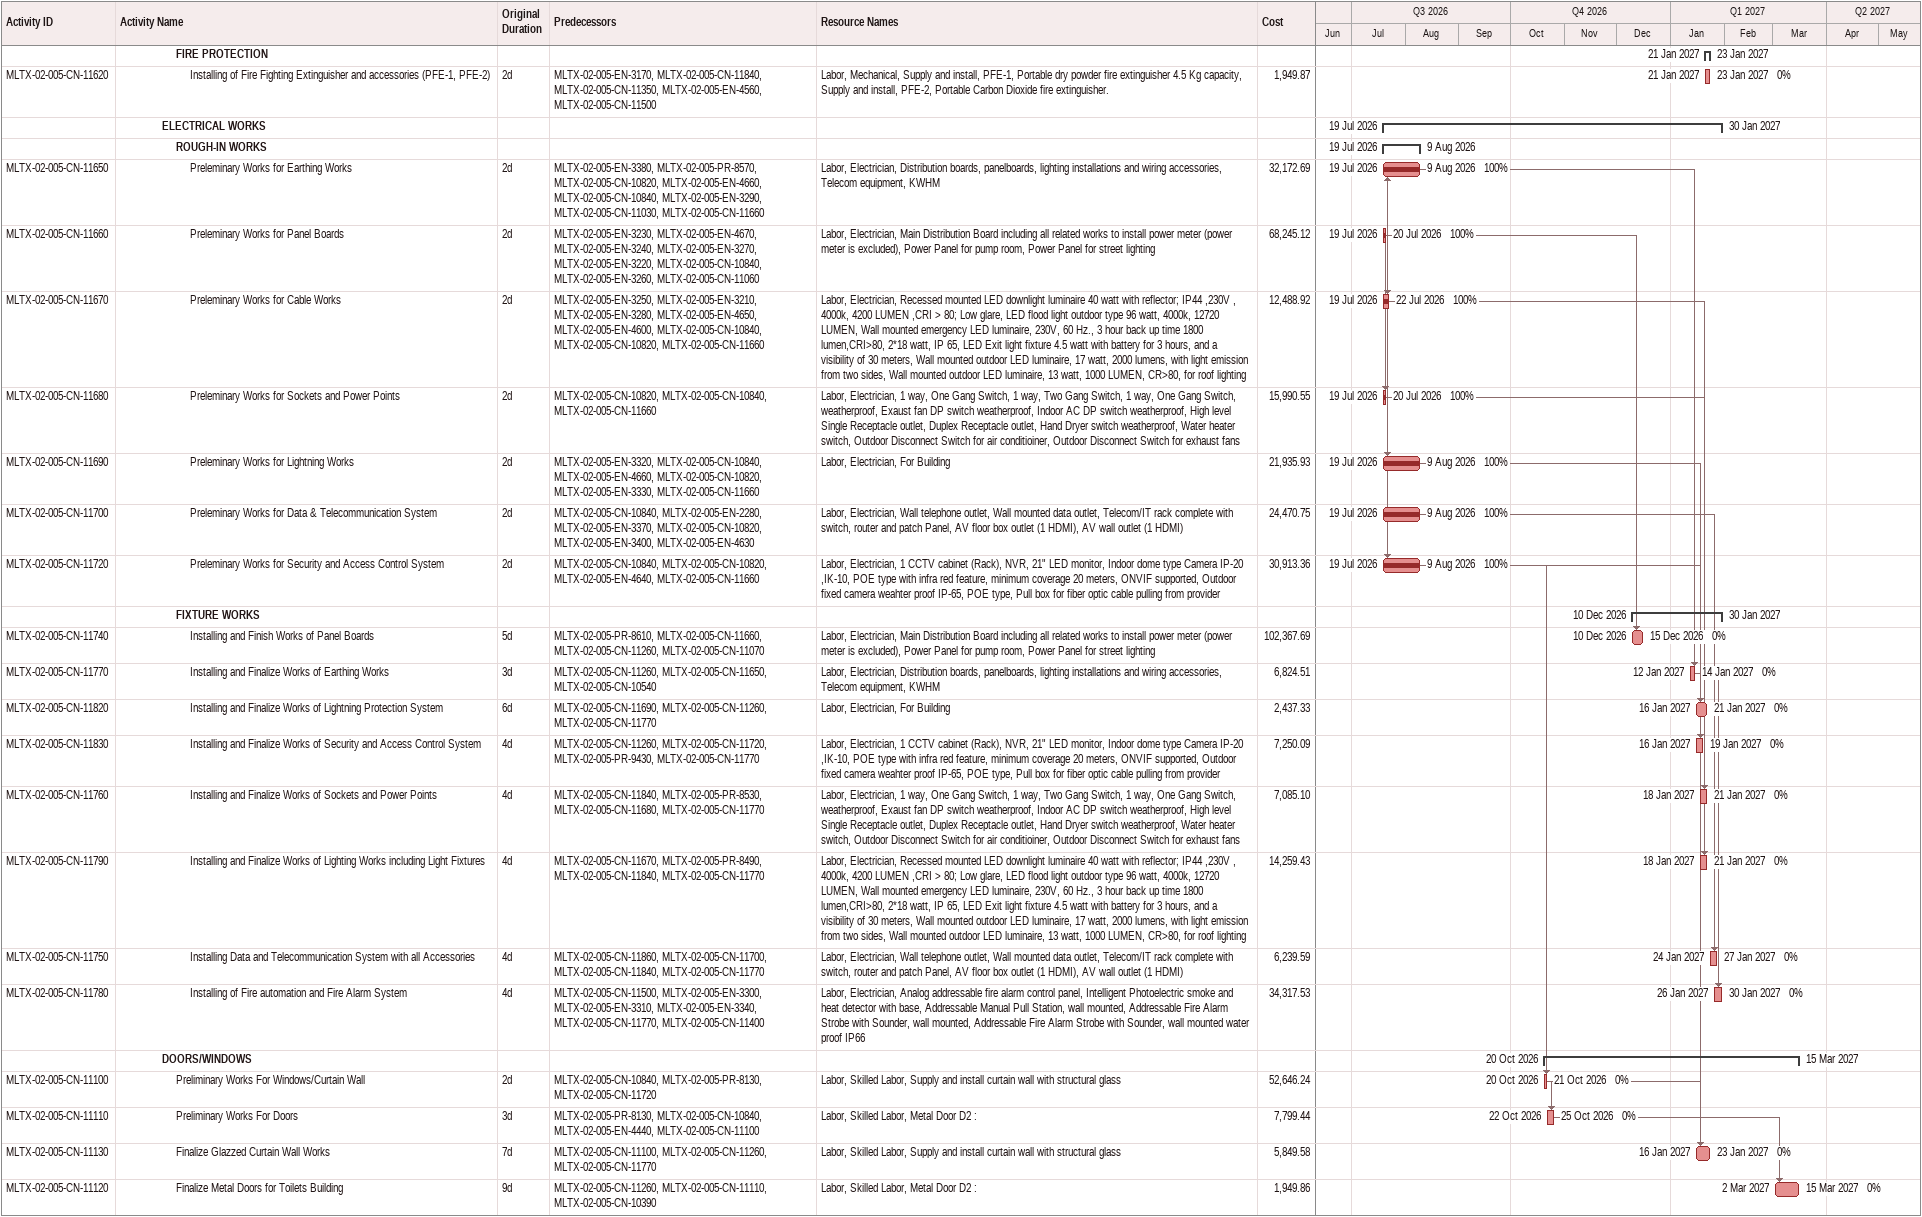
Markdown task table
| ID | Level | Task | Original duration | Start | Finish | Predecessors | Resources | % complete | Cost |
|---|---|---|---|---|---|---|---|---|---|
|  | 5 | **FIRE PROTECTION** |  | 2027-01-21 | 2027-01-23 |  |  |  |  |
| MLTX-02-005-CN-11620 | 6 | Installing of Fire Fighting Extinguisher and accessories (PFE-1, PFE-2) | 2d | 2027-01-21 | 2027-01-23 | MLTX-02-005-EN-3170, MLTX-02-005-CN-11840, MLTX-02-005-CN-11350, MLTX-02-005-EN-4560, MLTX-02-005-CN-11500 | Labor, Mechanical, Supply and install, PFE-1, Portable dry powder fire extinguisher 4.5 Kg capacity, Supply and install, PFE-2, Portable Carbon Dioxide fire extinguisher. | 0 | 1949.87 |
|  | 4 | **ELECTRICAL WORKS** |  | 2026-07-19 | 2027-01-30 |  |  |  |  |
|  | 5 | **ROUGH-IN WORKS** |  | 2026-07-19 | 2026-08-09 |  |  |  |  |
| MLTX-02-005-CN-11650 | 6 | Preleminary Works for Earthing Works | 2d | 2026-07-19 | 2026-08-09 | MLTX-02-005-EN-3380, MLTX-02-005-PR-8570, MLTX-02-005-CN-10820, MLTX-02-005-EN-4660, MLTX-02-005-CN-10840, MLTX-02-005-EN-3290, MLTX-02-005-CN-11030, MLTX-02-005-CN-11660 | Labor, Electrician, Distribution boards, panelboards, lighting installations and wiring accessories, Telecom equipment, KWHM | 100 | 32172.69 |
| MLTX-02-005-CN-11660 | 6 | Preleminary Works for Panel Boards | 2d | 2026-07-19 | 2026-07-20 | MLTX-02-005-EN-3230, MLTX-02-005-EN-4670, MLTX-02-005-EN-3240, MLTX-02-005-EN-3270, MLTX-02-005-EN-3220, MLTX-02-005-CN-10840, MLTX-02-005-EN-3260, MLTX-02-005-CN-11060 | Labor, Electrician, Main Distribution Board including all related works to install power meter (power meter is excluded), Power Panel for pump room, Power Panel for street lighting | 100 | 68245.12 |
| MLTX-02-005-CN-11670 | 6 | Preleminary Works for Cable Works | 2d | 2026-07-19 | 2026-07-22 | MLTX-02-005-EN-3250, MLTX-02-005-EN-3210, MLTX-02-005-EN-3280, MLTX-02-005-EN-4650, MLTX-02-005-EN-4600, MLTX-02-005-CN-10840, MLTX-02-005-CN-10820, MLTX-02-005-CN-11660 | Labor, Electrician, Recessed mounted LED downlight luminaire 40 watt with reflector; IP44 ,230V , 4000k, 4200 LUMEN ,CRI > 80; Low glare, LED flood light outdoor type 96 watt, 4000k, 12720 LUMEN, Wall mounted emergency LED luminaire, 230V, 60 Hz., 3 hour back up time 1800 lumen,CRI>80, 2*18 watt, IP 65, LED Exit light fixture 4.5 watt with battery for 3 hours, and a visibility of 30 meters, Wall mounted outdoor LED luminaire, 17 watt, 2000 lumens, with light emission from two sides, Wall mounted outdoor LED luminaire, 13 watt, 1000 LUMEN, CR>80, for roof lighting | 100 | 12488.92 |
| MLTX-02-005-CN-11680 | 6 | Preleminary Works for Sockets and Power Points | 2d | 2026-07-19 | 2026-07-20 | MLTX-02-005-CN-10820, MLTX-02-005-CN-10840, MLTX-02-005-CN-11660 | Labor, Electrician, 1 way, One Gang Switch, 1 way, Two Gang Switch, 1 way, One Gang Switch, weatherproof, Exaust fan DP switch weatherproof, Indoor AC DP switch weatherproof, High level Single Receptacle outlet, Duplex Receptacle outlet, Hand Dryer switch weatherproof, Water heater switch, Outdoor Disconnect Switch for air conditioiner, Outdoor Disconnect Switch for exhaust fans | 100 | 15990.55 |
| MLTX-02-005-CN-11690 | 6 | Preleminary Works for Lightning Works | 2d | 2026-07-19 | 2026-08-09 | MLTX-02-005-EN-3320, MLTX-02-005-CN-10840, MLTX-02-005-EN-4660, MLTX-02-005-CN-10820, MLTX-02-005-EN-3330, MLTX-02-005-CN-11660 | Labor, Electrician, For Building | 100 | 21935.93 |
| MLTX-02-005-CN-11700 | 6 | Preleminary Works for Data & Telecommunication System | 2d | 2026-07-19 | 2026-08-09 | MLTX-02-005-CN-10840, MLTX-02-005-EN-2280, MLTX-02-005-EN-3370, MLTX-02-005-CN-10820, MLTX-02-005-EN-3400, MLTX-02-005-EN-4630 | Labor, Electrician, Wall telephone outlet, Wall mounted data outlet, Telecom/IT rack complete with switch, router and patch Panel, AV floor box outlet (1 HDMI), AV wall outlet (1 HDMI) | 100 | 24470.75 |
| MLTX-02-005-CN-11720 | 6 | Preleminary Works for Security and Access Control System | 2d | 2026-07-19 | 2026-08-09 | MLTX-02-005-CN-10840, MLTX-02-005-CN-10820, MLTX-02-005-EN-4640, MLTX-02-005-CN-11660 | Labor, Electrician, 1 CCTV cabinet (Rack), NVR, 21" LED monitor, Indoor dome type Camera IP-20 ,IK-10, POE type with infra red feature, minimum coverage 20 meters, ONVIF supported, Outdoor fixed camera weahter proof IP-65, POE type, Pull box for fiber optic cable pulling from provider | 100 | 30913.36 |
|  | 5 | **FIXTURE WORKS** |  | 2026-12-10 | 2027-01-30 |  |  |  |  |
| MLTX-02-005-CN-11740 | 6 | Installing and Finish Works of Panel Boards | 5d | 2026-12-10 | 2026-12-15 | MLTX-02-005-PR-8610, MLTX-02-005-CN-11660, MLTX-02-005-CN-11260, MLTX-02-005-CN-11070 | Labor, Electrician, Main Distribution Board including all related works to install power meter (power meter is excluded), Power Panel for pump room, Power Panel for street lighting | 0 | 102367.69 |
| MLTX-02-005-CN-11770 | 6 | Installing and Finalize Works of Earthing Works | 3d | 2027-01-12 | 2027-01-14 | MLTX-02-005-CN-11260, MLTX-02-005-CN-11650, MLTX-02-005-CN-10540 | Labor, Electrician, Distribution boards, panelboards, lighting installations and wiring accessories, Telecom equipment, KWHM | 0 | 6824.51 |
| MLTX-02-005-CN-11820 | 6 | Installing and Finalize Works of Lightning Protection System | 6d | 2027-01-16 | 2027-01-21 | MLTX-02-005-CN-11690, MLTX-02-005-CN-11260, MLTX-02-005-CN-11770 | Labor, Electrician, For Building | 0 | 2437.33 |
| MLTX-02-005-CN-11830 | 6 | Installing and Finalize Works of Security and Access Control System | 4d | 2027-01-16 | 2027-01-19 | MLTX-02-005-CN-11260, MLTX-02-005-CN-11720, MLTX-02-005-PR-9430, MLTX-02-005-CN-11770 | Labor, Electrician, 1 CCTV cabinet (Rack), NVR, 21" LED monitor, Indoor dome type Camera IP-20 ,IK-10, POE type with infra red feature, minimum coverage 20 meters, ONVIF supported, Outdoor fixed camera weahter proof IP-65, POE type, Pull box for fiber optic cable pulling from provider | 0 | 7250.09 |
| MLTX-02-005-CN-11760 | 6 | Installing and Finalize Works of Sockets and Power Points | 4d | 2027-01-18 | 2027-01-21 | MLTX-02-005-CN-11840, MLTX-02-005-PR-8530, MLTX-02-005-CN-11680, MLTX-02-005-CN-11770 | Labor, Electrician, 1 way, One Gang Switch, 1 way, Two Gang Switch, 1 way, One Gang Switch, weatherproof, Exaust fan DP switch weatherproof, Indoor AC DP switch weatherproof, High level Single Receptacle outlet, Duplex Receptacle outlet, Hand Dryer switch weatherproof, Water heater switch, Outdoor Disconnect Switch for air conditioiner, Outdoor Disconnect Switch for exhaust fans | 0 | 7085.10 |
| MLTX-02-005-CN-11790 | 6 | Installing and Finalize Works of Lighting Works including Light Fixtures | 4d | 2027-01-18 | 2027-01-21 | MLTX-02-005-CN-11670, MLTX-02-005-PR-8490, MLTX-02-005-CN-11840, MLTX-02-005-CN-11770 | Labor, Electrician, Recessed mounted LED downlight luminaire 40 watt with reflector; IP44 ,230V , 4000k, 4200 LUMEN ,CRI > 80; Low glare, LED flood light outdoor type 96 watt, 4000k, 12720 LUMEN, Wall mounted emergency LED luminaire, 230V, 60 Hz., 3 hour back up time 1800 lumen,CRI>80, 2*18 watt, IP 65, LED Exit light fixture 4.5 watt with battery for 3 hours, and a visibility of 30 meters, Wall mounted outdoor LED luminaire, 17 watt, 2000 lumens, with light emission from two sides, Wall mounted outdoor LED luminaire, 13 watt, 1000 LUMEN, CR>80, for roof lighting | 0 | 14259.43 |
| MLTX-02-005-CN-11750 | 6 | Installing Data and Telecommunication System with all Accessories | 4d | 2027-01-24 | 2027-01-27 | MLTX-02-005-CN-11860, MLTX-02-005-CN-11700, MLTX-02-005-CN-11840, MLTX-02-005-CN-11770 | Labor, Electrician, Wall telephone outlet, Wall mounted data outlet, Telecom/IT rack complete with switch, router and patch Panel, AV floor box outlet (1 HDMI), AV wall outlet (1 HDMI) | 0 | 6239.59 |
| MLTX-02-005-CN-11780 | 6 | Installing of Fire automation and Fire Alarm System | 4d | 2027-01-26 | 2027-01-30 | MLTX-02-005-CN-11500, MLTX-02-005-EN-3300, MLTX-02-005-EN-3310, MLTX-02-005-EN-3340, MLTX-02-005-CN-11770, MLTX-02-005-CN-11400 | Labor, Electrician, Analog addressable fire alarm control panel, Intelligent Photoelectric smoke and heat detector with base, Addressable Manual Pull Station, wall mounted, Addressable Fire Alarm Strobe with Sounder, wall mounted, Addressable Fire Alarm Strobe with Sounder, wall mounted water proof IP66 | 0 | 34317.53 |
|  | 4 | **DOORS/WINDOWS** |  | 2026-10-20 | 2027-03-15 |  |  |  |  |
| MLTX-02-005-CN-11100 | 5 | Preliminary Works For Windows/Curtain Wall | 2d | 2026-10-20 | 2026-10-21 | MLTX-02-005-CN-10840, MLTX-02-005-PR-8130, MLTX-02-005-CN-11720 | Labor, Skilled Labor, Supply and install curtain wall with structural glass | 0 | 52646.24 |
| MLTX-02-005-CN-11110 | 5 | Preliminary Works For Doors | 3d | 2026-10-22 | 2026-10-25 | MLTX-02-005-PR-8130, MLTX-02-005-CN-10840, MLTX-02-005-EN-4440, MLTX-02-005-CN-11100 | Labor, Skilled Labor, Metal Door D2 : | 0 | 7799.44 |
| MLTX-02-005-CN-11130 | 5 | Finalize Glazzed Curtain Wall Works | 7d | 2027-01-16 | 2027-01-23 | MLTX-02-005-CN-11100, MLTX-02-005-CN-11260, MLTX-02-005-CN-11770 | Labor, Skilled Labor, Supply and install curtain wall with structural glass | 0 | 5849.58 |
| MLTX-02-005-CN-11120 | 5 | Finalize Metal Doors for Toilets Building | 9d | 2027-03-02 | 2027-03-15 | MLTX-02-005-CN-11260, MLTX-02-005-CN-11110, MLTX-02-005-CN-10390 | Labor, Skilled Labor, Metal Door D2 : | 0 | 1949.86 |
